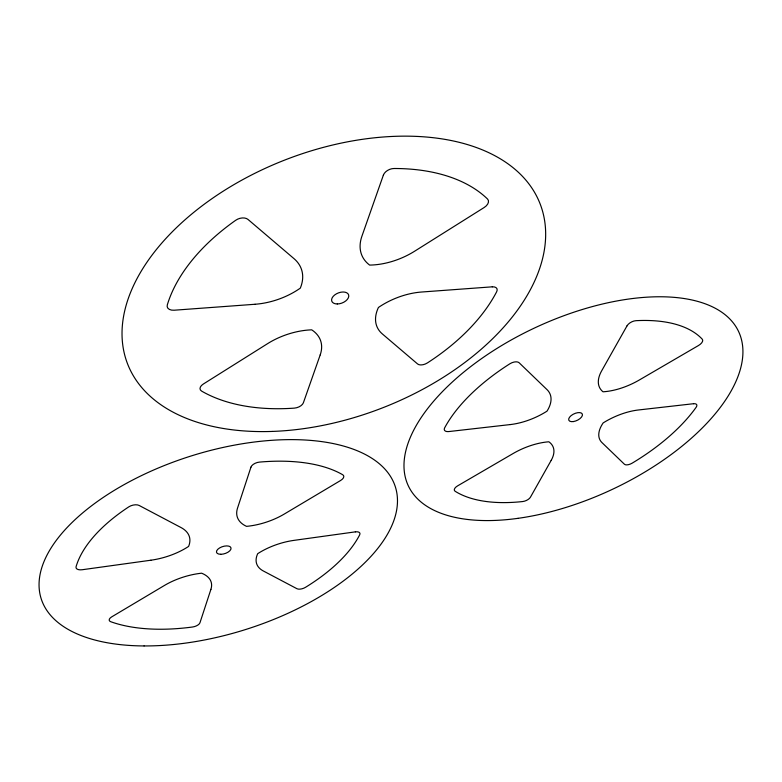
<?xml version="1.0" encoding="UTF-8"?>
<svg xmlns="http://www.w3.org/2000/svg" width="782" height="782" viewBox="0 0 782 782"><rect width="100%" height="100%" fill="white"/><g stroke="black" fill="none" stroke-linecap="round" stroke-linejoin="round"><path stroke-width="1.17" d="M210.905 589.354L199.948 622.795A6.422 2.913 -17.1 0 1 192.528 627.008A151.297 73.987 -17.6 0 1 110.731 621.71A6.725 3.118 -15.7 0 1 111.709 616.871L164.464 585.444A46.197 21.583 -17 0 1 201.6 573.196A46.871 22.052 -16.6 0 1 210.905 589.354M250.954 467.137L237.552 508.046A48.445 24.438 -18.9 0 0 246.555 526.354A49.139 25.034 -18.3 0 0 284.384 513.989L340.62 480.48A6.911 3.509 -20 0 0 342.721 474.752A151.297 73.987 -17.6 0 0 259.516 462.094A7.234 3.802 -18.4 0 0 250.954 467.137M320.2 354.911L303.377 402.789A7.527 4.154 -19.5 0 1 294.423 408.116A180.124 108.199 -21.2 0 1 201.619 391.098A7.918 4.526 -17.3 0 1 203.271 384.07L267.6 343.64A54.427 31.133 -19.6 0 1 311.715 329.838A55.287 32.003 -18.9 0 1 320.2 354.911M383.366 175.148L361.929 236.164A58.22 35.767 -24 0 0 369.642 265.088A59.09 36.901 -23.4 0 0 414.734 251.149L484.175 207.504A8.358 5.112 -26.1 0 0 487.538 199.029A180.124 108.199 -21.2 0 0 394.03 168.501A8.768 5.679 -24.2 0 0 383.366 175.148M551.193 460.363L530.421 497.215A6.256 2.893 -23.3 0 1 522.669 501.545A148.512 72.863 -25 0 1 455.104 491.243A6.491 3.128 -22.3 0 1 457.597 485.876L513.139 453.511A45.063 21.417 -23.7 0 1 548.847 441.791A45.591 21.945 -23.4 0 1 551.193 460.363M627.017 325.859L601.661 370.844A48.054 23.792 -26.6 0 0 603.03 391.792A48.611 24.438 -26.4 0 0 639.353 379.974L698.522 345.497A6.911 3.392 -27.7 0 0 702.256 339.202A148.512 72.863 -25 0 0 636.001 320.679A7.175 3.705 -27.1 0 0 627.017 325.859M150.897 560.215L82.198 569.736A7.194 3.539 -14.8 0 1 76.059 566.774A151.297 73.987 -17.6 0 1 128.786 506.863A7.38 3.812 -15.6 0 1 139.128 505.446L181.004 527.547A49.52 24.535 -15.9 0 1 188.599 546.423A49.921 25.102 -16.2 0 1 150.897 560.215M355.37 531.858L293.905 540.382A45.542 21.515 -18.8 0 0 257.718 553.666A45.923 21.955 -19.1 0 0 263.397 571.016L296.955 588.719A6.315 2.903 -19.1 0 0 305.508 587.321A151.297 73.987 -17.6 0 0 359.71 534.771A6.491 3.089 -20.1 0 0 355.37 531.858M510.294 424.567L448.8 431.566A6.921 3.548 -22.6 0 1 444.616 427.92A148.512 72.863 -25 0 1 509.874 363.786A7.175 3.783 -24.5 0 1 519.121 362.75L547.038 389.651A48.103 24.398 -23.8 0 1 546.999 411.156A48.631 24.877 -24.4 0 1 510.294 424.567M693.497 403.717L638.405 409.983A44.994 21.085 -25.4 0 0 603.147 422.925A45.493 21.446 -25.9 0 0 602.023 442.641L624.447 464.254A6.246 2.845 -25.3 0 0 632.188 463.14A148.512 72.863 -25 0 0 696.195 407.207A6.471 3.001 -26.7 0 0 693.497 403.717M255.04 304.266L174.151 310.219A8.553 5.288 -16.4 0 1 167.289 304.98A180.124 108.199 -21.2 0 1 235.714 220.27A8.866 5.777 -18.8 0 1 248.002 219.439L293.983 258.627A58.982 36.441 -18.6 0 1 300.298 288.147A59.647 37.409 -19.4 0 1 255.04 304.266M492.289 286.828L421.527 292.028A53.938 30.772 -22.6 0 0 378.439 307.463A54.574 31.466 -23.4 0 0 382.369 333.953L417.608 363.982A7.439 4.096 -22.7 0 0 427.422 362.907A180.124 108.199 -21.2 0 0 496.687 291.696A7.732 4.399 -25 0 0 492.289 286.828M518.036 518.329A182.274 89.568 -25 0 0 739.88 334.559A182.274 89.568 -25 0 0 462.455 373.18A182.274 89.568 -25 0 0 518.036 518.329M573.314 421.576A7.429 3.636 -25 0 0 582.336 414.098A7.429 3.636 -25 0 0 571.026 415.701A7.429 3.636 -25 0 0 573.314 421.576M144.064 645.942A185.705 90.947 -17.5 0 0 396.611 491.77A185.705 90.947 -17.5 0 0 114.143 490.451A185.705 90.947 -17.5 0 0 144.064 645.942M220.739 554.291A7.566 3.685 -17.6 0 0 231.022 548.006A7.566 3.685 -17.6 0 0 219.507 547.987A7.566 3.685 -17.6 0 0 220.739 554.291M337.267 303.963A8.993 5.376 -21.3 0 0 348.655 294.98A8.993 5.376 -21.3 0 0 334.628 295.01A8.993 5.376 -21.3 0 0 337.267 303.963M272.244 431.429A221.238 133.194 -21.2 0 0 540.118 203.877A221.238 133.194 -21.2 0 0 189.136 216.213A221.238 133.194 -21.2 0 0 272.244 431.429"/></g></svg>
